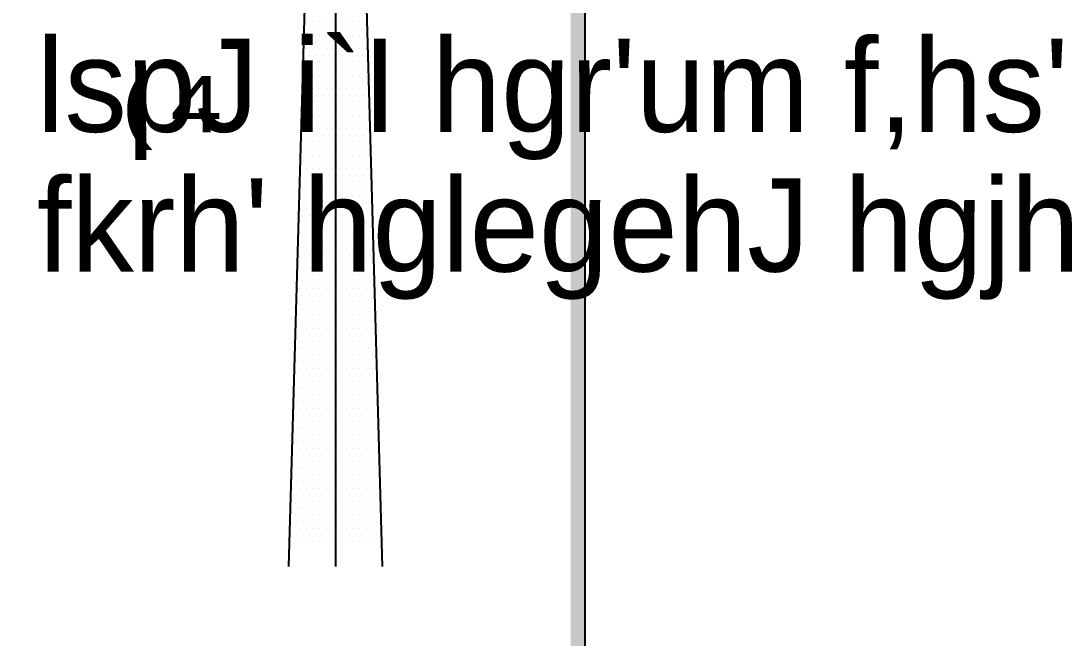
# Model space of a CAD drawing. Extents: x 150949 to 151585, y 180222 to 180578.
# Drawn here: x 151432.9 to 151484.9, y 180366.2 to 180396.9 of the extents above; entities that cross this region are included whole.
import ezdxf

# ---------------------------------------------------------------- set-up
doc = ezdxf.new("R2010")
doc.units = 0
doc.header["$LTSCALE"] = 0.1
doc.layers.add('ahmad work', color=7, linetype='Continuous')
doc.styles.add('125', font='cour.ttf')
doc.styles.add('F1', font='f1.shx', dxfattribs={"height": 0.5})

msp = doc.modelspace()

# ---------------------------------------------------------------- hatches: boundary and pattern name
h = msp.add_hatch(color=1)
h.paths.add_polyline_path([(150948.757, 180578.211), (151460.975, 180578.211), (151460.975, 180221.674), (150948.757, 180221.674)])
h.paths.add_polyline_path([(150949.481, 180577.512), (151460.251, 180577.512), (151460.251, 180222.373), (150949.481, 180222.373)], flags=16)

# ---------------------------------------------------------------- linework, layer by layer
at = {"color": 1}
msp.add_lwpolyline([(150948.756, 180221.674), (151460.976, 180221.674), (151460.976, 180578.212), (150948.756, 180578.212)], close=True, dxfattribs=at)
at = {"layer": 'ahmad work', "color": 1, "linetype": 'Continuous', "ltscale": 0.5}
for p, q in [((151448.579, 180369.738), (151448.579, 180494.738)), ((151448.579, 180452.807), (151446.238, 180369.738)), ((151450.899, 180369.738), (151448.579, 180452.807))]:
    msp.add_line(p, q, dxfattribs=at)
at = {"layer": 'ahmad work', "color": 6, "linetype": 'Continuous', "ltscale": 0.5}
for p, q in [((151447.116, 180396.825), (151447.116, 180396.825)), ((151447.448, 180396.825), (151447.448, 180396.825)), ((151447.779, 180396.825), (151447.779, 180396.825)), ((151448.11, 180396.825), (151448.11, 180396.825)), ((151448.441, 180396.825), (151448.441, 180396.825)), ((151448.773, 180396.825), (151448.773, 180396.825)), ((151449.104, 180396.825), (151449.104, 180396.825)), ((151449.435, 180396.825), (151449.435, 180396.825)), ((151449.766, 180396.825), (151449.766, 180396.825)), ((151450.098, 180396.825), (151450.098, 180396.825)), ((151447.116, 180396.162), (151447.116, 180396.162)), ((151447.282, 180396.494), (151447.282, 180396.494)), ((151447.448, 180396.162), (151447.448, 180396.162)), ((151447.613, 180396.494), (151447.613, 180396.494)), ((151447.779, 180396.162), (151447.779, 180396.162)), ((151447.944, 180396.494), (151447.944, 180396.494)), ((151448.11, 180396.162), (151448.11, 180396.162)), ((151448.276, 180396.494), (151448.276, 180396.494)), ((151448.441, 180396.162), (151448.441, 180396.162)), ((151448.607, 180396.494), (151448.607, 180396.494)), ((151448.773, 180396.162), (151448.773, 180396.162)), ((151448.938, 180396.494), (151448.938, 180396.494)), ((151449.104, 180396.162), (151449.104, 180396.162)), ((151449.27, 180396.494), (151449.27, 180396.494)), ((151449.435, 180396.162), (151449.435, 180396.162)), ((151449.601, 180396.494), (151449.601, 180396.494)), ((151449.766, 180396.162), (151449.766, 180396.162)), ((151449.932, 180396.494), (151449.932, 180396.494)), ((151450.098, 180396.162), (151450.098, 180396.162)), ((151447.116, 180395.5), (151447.116, 180395.5)), ((151447.282, 180395.831), (151447.282, 180395.831)), ((151447.448, 180395.5), (151447.448, 180395.5)), ((151447.613, 180395.831), (151447.613, 180395.831)), ((151447.779, 180395.5), (151447.779, 180395.5)), ((151447.944, 180395.831), (151447.944, 180395.831)), ((151448.11, 180395.5), (151448.11, 180395.5)), ((151448.276, 180395.831), (151448.276, 180395.831)), ((151448.441, 180395.5), (151448.441, 180395.5)), ((151448.607, 180395.831), (151448.607, 180395.831)), ((151448.773, 180395.5), (151448.773, 180395.5)), ((151448.938, 180395.831), (151448.938, 180395.831)), ((151449.104, 180395.5), (151449.104, 180395.5)), ((151449.27, 180395.831), (151449.27, 180395.831)), ((151449.435, 180395.5), (151449.435, 180395.5)), ((151449.601, 180395.831), (151449.601, 180395.831)), ((151449.766, 180395.5), (151449.766, 180395.5)), ((151449.932, 180395.831), (151449.932, 180395.831)), ((151450.098, 180395.5), (151450.098, 180395.5)), ((151447.282, 180395.168), (151447.282, 180395.168)), ((151447.613, 180395.168), (151447.613, 180395.168)), ((151447.944, 180395.168), (151447.944, 180395.168)), ((151448.276, 180395.168), (151448.276, 180395.168)), ((151448.607, 180395.168), (151448.607, 180395.168)), ((151448.938, 180395.168), (151448.938, 180395.168)), ((151449.27, 180395.168), (151449.27, 180395.168)), ((151449.601, 180395.168), (151449.601, 180395.168)), ((151449.932, 180395.168), (151449.932, 180395.168)), ((151446.951, 180394.506), (151446.951, 180394.506)), ((151447.116, 180394.837), (151447.116, 180394.837)), ((151447.282, 180394.506), (151447.282, 180394.506)), ((151447.448, 180394.837), (151447.448, 180394.837)), ((151447.613, 180394.506), (151447.613, 180394.506)), ((151447.779, 180394.837), (151447.779, 180394.837)), ((151447.944, 180394.506), (151447.944, 180394.506)), ((151448.11, 180394.837), (151448.11, 180394.837)), ((151448.276, 180394.506), (151448.276, 180394.506)), ((151448.441, 180394.837), (151448.441, 180394.837)), ((151448.607, 180394.506), (151448.607, 180394.506)), ((151448.773, 180394.837), (151448.773, 180394.837)), ((151448.938, 180394.506), (151448.938, 180394.506)), ((151449.104, 180394.837), (151449.104, 180394.837)), ((151449.27, 180394.506), (151449.27, 180394.506)), ((151449.435, 180394.837), (151449.435, 180394.837)), ((151449.601, 180394.506), (151449.601, 180394.506)), ((151449.766, 180394.837), (151449.766, 180394.837)), ((151449.932, 180394.506), (151449.932, 180394.506)), ((151450.098, 180394.837), (151450.098, 180394.837)), ((151447.116, 180394.175), (151447.116, 180394.175)), ((151447.448, 180394.175), (151447.448, 180394.175)), ((151447.779, 180394.175), (151447.779, 180394.175)), ((151448.11, 180394.175), (151448.11, 180394.175)), ((151448.441, 180394.175), (151448.441, 180394.175)), ((151448.773, 180394.175), (151448.773, 180394.175)), ((151449.104, 180394.175), (151449.104, 180394.175)), ((151449.435, 180394.175), (151449.435, 180394.175)), ((151449.766, 180394.175), (151449.766, 180394.175)), ((151450.098, 180394.175), (151450.098, 180394.175)), ((151446.951, 180393.843), (151446.951, 180393.843)), ((151447.116, 180393.512), (151447.116, 180393.512)), ((151447.282, 180393.843), (151447.282, 180393.843)), ((151447.448, 180393.512), (151447.448, 180393.512)), ((151447.613, 180393.843), (151447.613, 180393.843)), ((151447.779, 180393.512), (151447.779, 180393.512)), ((151447.944, 180393.843), (151447.944, 180393.843)), ((151448.11, 180393.512), (151448.11, 180393.512)), ((151448.276, 180393.843), (151448.276, 180393.843)), ((151448.441, 180393.512), (151448.441, 180393.512)), ((151448.607, 180393.843), (151448.607, 180393.843)), ((151448.773, 180393.512), (151448.773, 180393.512)), ((151448.938, 180393.843), (151448.938, 180393.843)), ((151449.104, 180393.512), (151449.104, 180393.512)), ((151449.27, 180393.843), (151449.27, 180393.843)), ((151449.435, 180393.512), (151449.435, 180393.512)), ((151449.601, 180393.843), (151449.601, 180393.843)), ((151449.766, 180393.512), (151449.766, 180393.512)), ((151449.932, 180393.843), (151449.932, 180393.843)), ((151450.098, 180393.512), (151450.098, 180393.512)), ((151446.951, 180393.181), (151446.951, 180393.181)), ((151447.282, 180393.181), (151447.282, 180393.181)), ((151447.613, 180393.181), (151447.613, 180393.181)), ((151447.944, 180393.181), (151447.944, 180393.181)), ((151448.276, 180393.181), (151448.276, 180393.181)), ((151448.607, 180393.181), (151448.607, 180393.181)), ((151448.938, 180393.181), (151448.938, 180393.181)), ((151449.27, 180393.181), (151449.27, 180393.181)), ((151449.601, 180393.181), (151449.601, 180393.181)), ((151449.932, 180393.181), (151449.932, 180393.181)), ((151446.951, 180392.518), (151446.951, 180392.518)), ((151447.116, 180392.85), (151447.116, 180392.85)), ((151447.282, 180392.518), (151447.282, 180392.518)), ((151447.448, 180392.85), (151447.448, 180392.85)), ((151447.613, 180392.518), (151447.613, 180392.518)), ((151447.779, 180392.85), (151447.779, 180392.85)), ((151447.944, 180392.518), (151447.944, 180392.518)), ((151448.11, 180392.85), (151448.11, 180392.85)), ((151448.276, 180392.518), (151448.276, 180392.518)), ((151448.441, 180392.85), (151448.441, 180392.85)), ((151448.607, 180392.518), (151448.607, 180392.518)), ((151448.773, 180392.85), (151448.773, 180392.85)), ((151448.938, 180392.518), (151448.938, 180392.518)), ((151449.104, 180392.85), (151449.104, 180392.85)), ((151449.27, 180392.518), (151449.27, 180392.518)), ((151449.435, 180392.85), (151449.435, 180392.85)), ((151449.601, 180392.518), (151449.601, 180392.518)), ((151449.766, 180392.85), (151449.766, 180392.85)), ((151449.932, 180392.518), (151449.932, 180392.518)), ((151450.098, 180392.85), (151450.098, 180392.85)), ((151446.951, 180391.856), (151446.951, 180391.856)), ((151447.116, 180392.187), (151447.116, 180392.187)), ((151447.282, 180391.856), (151447.282, 180391.856)), ((151447.448, 180392.187), (151447.448, 180392.187)), ((151447.613, 180391.856), (151447.613, 180391.856)), ((151447.779, 180392.187), (151447.779, 180392.187)), ((151447.944, 180391.856), (151447.944, 180391.856)), ((151448.11, 180392.187), (151448.11, 180392.187)), ((151448.276, 180391.856), (151448.276, 180391.856)), ((151448.441, 180392.187), (151448.441, 180392.187)), ((151448.607, 180391.856), (151448.607, 180391.856)), ((151448.773, 180392.187), (151448.773, 180392.187)), ((151448.938, 180391.856), (151448.938, 180391.856)), ((151449.104, 180392.187), (151449.104, 180392.187)), ((151449.27, 180391.856), (151449.27, 180391.856)), ((151449.435, 180392.187), (151449.435, 180392.187)), ((151449.601, 180391.856), (151449.601, 180391.856)), ((151449.766, 180392.187), (151449.766, 180392.187)), ((151449.932, 180391.856), (151449.932, 180391.856)), ((151450.098, 180392.187), (151450.098, 180392.187)), ((151450.263, 180391.856), (151450.263, 180391.856)), ((151447.116, 180391.524), (151447.116, 180391.524)), ((151447.448, 180391.524), (151447.448, 180391.524)), ((151447.779, 180391.524), (151447.779, 180391.524)), ((151448.11, 180391.524), (151448.11, 180391.524)), ((151448.441, 180391.524), (151448.441, 180391.524)), ((151448.773, 180391.524), (151448.773, 180391.524)), ((151449.104, 180391.524), (151449.104, 180391.524)), ((151449.435, 180391.524), (151449.435, 180391.524)), ((151449.766, 180391.524), (151449.766, 180391.524)), ((151450.098, 180391.524), (151450.098, 180391.524)), ((151446.951, 180391.193), (151446.951, 180391.193)), ((151447.116, 180390.862), (151447.116, 180390.862)), ((151447.282, 180391.193), (151447.282, 180391.193)), ((151447.448, 180390.862), (151447.448, 180390.862)), ((151447.613, 180391.193), (151447.613, 180391.193)), ((151447.779, 180390.862), (151447.779, 180390.862)), ((151447.944, 180391.193), (151447.944, 180391.193)), ((151448.11, 180390.862), (151448.11, 180390.862)), ((151448.276, 180391.193), (151448.276, 180391.193)), ((151448.441, 180390.862), (151448.441, 180390.862)), ((151448.607, 180391.193), (151448.607, 180391.193)), ((151448.773, 180390.862), (151448.773, 180390.862)), ((151448.938, 180391.193), (151448.938, 180391.193)), ((151449.104, 180390.862), (151449.104, 180390.862)), ((151449.27, 180391.193), (151449.27, 180391.193)), ((151449.435, 180390.862), (151449.435, 180390.862)), ((151449.601, 180391.193), (151449.601, 180391.193)), ((151449.766, 180390.862), (151449.766, 180390.862)), ((151449.932, 180391.193), (151449.932, 180391.193)), ((151450.098, 180390.862), (151450.098, 180390.862)), ((151450.263, 180391.193), (151450.263, 180391.193)), ((151446.951, 180390.531), (151446.951, 180390.531)), ((151447.282, 180390.531), (151447.282, 180390.531)), ((151447.613, 180390.531), (151447.613, 180390.531)), ((151447.944, 180390.531), (151447.944, 180390.531)), ((151448.276, 180390.531), (151448.276, 180390.531)), ((151448.607, 180390.531), (151448.607, 180390.531)), ((151448.938, 180390.531), (151448.938, 180390.531)), ((151449.27, 180390.531), (151449.27, 180390.531)), ((151449.601, 180390.531), (151449.601, 180390.531)), ((151449.932, 180390.531), (151449.932, 180390.531)), ((151450.263, 180390.531), (151450.263, 180390.531)), ((151446.951, 180389.868), (151446.951, 180389.868)), ((151447.116, 180390.199), (151447.116, 180390.199)), ((151447.282, 180389.868), (151447.282, 180389.868)), ((151447.448, 180390.199), (151447.448, 180390.199)), ((151447.613, 180389.868), (151447.613, 180389.868)), ((151447.779, 180390.199), (151447.779, 180390.199)), ((151447.944, 180389.868), (151447.944, 180389.868)), ((151448.11, 180390.199), (151448.11, 180390.199)), ((151448.276, 180389.868), (151448.276, 180389.868)), ((151448.441, 180390.199), (151448.441, 180390.199)), ((151448.607, 180389.868), (151448.607, 180389.868)), ((151448.773, 180390.199), (151448.773, 180390.199)), ((151448.938, 180389.868), (151448.938, 180389.868)), ((151449.104, 180390.199), (151449.104, 180390.199)), ((151449.27, 180389.868), (151449.27, 180389.868)), ((151449.435, 180390.199), (151449.435, 180390.199)), ((151449.601, 180389.868), (151449.601, 180389.868)), ((151449.766, 180390.199), (151449.766, 180390.199)), ((151449.932, 180389.868), (151449.932, 180389.868)), ((151450.098, 180390.199), (151450.098, 180390.199)), ((151450.263, 180389.868), (151450.263, 180389.868)), ((151447.116, 180389.537), (151447.116, 180389.537)), ((151447.448, 180389.537), (151447.448, 180389.537)), ((151447.779, 180389.537), (151447.779, 180389.537)), ((151448.11, 180389.537), (151448.11, 180389.537)), ((151448.441, 180389.537), (151448.441, 180389.537)), ((151448.773, 180389.537), (151448.773, 180389.537)), ((151449.104, 180389.537), (151449.104, 180389.537)), ((151449.435, 180389.537), (151449.435, 180389.537)), ((151449.766, 180389.537), (151449.766, 180389.537)), ((151450.098, 180389.537), (151450.098, 180389.537)), ((151446.785, 180388.874), (151446.785, 180388.874)), ((151446.951, 180389.206), (151446.951, 180389.206)), ((151447.116, 180388.874), (151447.116, 180388.874)), ((151447.282, 180389.206), (151447.282, 180389.206)), ((151447.448, 180388.874), (151447.448, 180388.874)), ((151447.613, 180389.206), (151447.613, 180389.206)), ((151447.779, 180388.874), (151447.779, 180388.874)), ((151447.944, 180389.206), (151447.944, 180389.206)), ((151448.11, 180388.874), (151448.11, 180388.874)), ((151448.276, 180389.206), (151448.276, 180389.206)), ((151448.441, 180388.874), (151448.441, 180388.874)), ((151448.607, 180389.206), (151448.607, 180389.206)), ((151448.773, 180388.874), (151448.773, 180388.874)), ((151448.938, 180389.206), (151448.938, 180389.206)), ((151449.104, 180388.874), (151449.104, 180388.874)), ((151449.27, 180389.206), (151449.27, 180389.206)), ((151449.435, 180388.874), (151449.435, 180388.874)), ((151449.601, 180389.206), (151449.601, 180389.206)), ((151449.766, 180388.874), (151449.766, 180388.874)), ((151449.932, 180389.206), (151449.932, 180389.206)), ((151450.098, 180388.874), (151450.098, 180388.874)), ((151450.263, 180389.206), (151450.263, 180389.206)), ((151446.785, 180388.212), (151446.785, 180388.212)), ((151446.951, 180388.543), (151446.951, 180388.543)), ((151447.116, 180388.212), (151447.116, 180388.212)), ((151447.282, 180388.543), (151447.282, 180388.543)), ((151447.448, 180388.212), (151447.448, 180388.212)), ((151447.613, 180388.543), (151447.613, 180388.543)), ((151447.779, 180388.212), (151447.779, 180388.212)), ((151447.944, 180388.543), (151447.944, 180388.543)), ((151448.11, 180388.212), (151448.11, 180388.212)), ((151448.276, 180388.543), (151448.276, 180388.543)), ((151448.441, 180388.212), (151448.441, 180388.212)), ((151448.607, 180388.543), (151448.607, 180388.543)), ((151448.773, 180388.212), (151448.773, 180388.212)), ((151448.938, 180388.543), (151448.938, 180388.543)), ((151449.104, 180388.212), (151449.104, 180388.212)), ((151449.27, 180388.543), (151449.27, 180388.543)), ((151449.435, 180388.212), (151449.435, 180388.212)), ((151449.601, 180388.543), (151449.601, 180388.543)), ((151449.766, 180388.212), (151449.766, 180388.212)), ((151449.932, 180388.543), (151449.932, 180388.543)), ((151450.098, 180388.212), (151450.098, 180388.212)), ((151450.263, 180388.543), (151450.263, 180388.543)), ((151446.951, 180387.88), (151446.951, 180387.88)), ((151447.282, 180387.88), (151447.282, 180387.88)), ((151447.613, 180387.88), (151447.613, 180387.88)), ((151447.944, 180387.88), (151447.944, 180387.88)), ((151448.276, 180387.88), (151448.276, 180387.88)), ((151448.607, 180387.88), (151448.607, 180387.88)), ((151448.938, 180387.88), (151448.938, 180387.88)), ((151449.27, 180387.88), (151449.27, 180387.88)), ((151449.601, 180387.88), (151449.601, 180387.88)), ((151449.932, 180387.88), (151449.932, 180387.88)), ((151450.263, 180387.88), (151450.263, 180387.88)), ((151446.785, 180387.549), (151446.785, 180387.549)), ((151446.951, 180387.218), (151446.951, 180387.218)), ((151447.116, 180387.549), (151447.116, 180387.549)), ((151447.282, 180387.218), (151447.282, 180387.218)), ((151447.448, 180387.549), (151447.448, 180387.549)), ((151447.613, 180387.218), (151447.613, 180387.218)), ((151447.779, 180387.549), (151447.779, 180387.549)), ((151447.944, 180387.218), (151447.944, 180387.218)), ((151448.11, 180387.549), (151448.11, 180387.549)), ((151448.276, 180387.218), (151448.276, 180387.218)), ((151448.441, 180387.549), (151448.441, 180387.549)), ((151448.607, 180387.218), (151448.607, 180387.218)), ((151448.773, 180387.549), (151448.773, 180387.549)), ((151448.938, 180387.218), (151448.938, 180387.218)), ((151449.104, 180387.549), (151449.104, 180387.549)), ((151449.27, 180387.218), (151449.27, 180387.218)), ((151449.435, 180387.549), (151449.435, 180387.549)), ((151449.601, 180387.218), (151449.601, 180387.218)), ((151449.766, 180387.549), (151449.766, 180387.549)), ((151449.932, 180387.218), (151449.932, 180387.218)), ((151450.098, 180387.549), (151450.098, 180387.549)), ((151450.263, 180387.218), (151450.263, 180387.218)), ((151446.785, 180386.887), (151446.785, 180386.887)), ((151447.116, 180386.887), (151447.116, 180386.887)), ((151447.448, 180386.887), (151447.448, 180386.887)), ((151447.779, 180386.887), (151447.779, 180386.887)), ((151448.11, 180386.887), (151448.11, 180386.887)), ((151448.441, 180386.887), (151448.441, 180386.887)), ((151448.773, 180386.887), (151448.773, 180386.887)), ((151449.104, 180386.887), (151449.104, 180386.887)), ((151449.435, 180386.887), (151449.435, 180386.887)), ((151449.766, 180386.887), (151449.766, 180386.887)), ((151450.098, 180386.887), (151450.098, 180386.887)), ((151446.785, 180386.224), (151446.785, 180386.224)), ((151446.951, 180386.555), (151446.951, 180386.555)), ((151447.116, 180386.224), (151447.116, 180386.224)), ((151447.282, 180386.555), (151447.282, 180386.555)), ((151447.448, 180386.224), (151447.448, 180386.224)), ((151447.613, 180386.555), (151447.613, 180386.555)), ((151447.779, 180386.224), (151447.779, 180386.224)), ((151447.944, 180386.555), (151447.944, 180386.555)), ((151448.11, 180386.224), (151448.11, 180386.224)), ((151448.276, 180386.555), (151448.276, 180386.555)), ((151448.441, 180386.224), (151448.441, 180386.224)), ((151448.607, 180386.555), (151448.607, 180386.555)), ((151448.773, 180386.224), (151448.773, 180386.224)), ((151448.938, 180386.555), (151448.938, 180386.555)), ((151449.104, 180386.224), (151449.104, 180386.224)), ((151449.27, 180386.555), (151449.27, 180386.555)), ((151449.435, 180386.224), (151449.435, 180386.224)), ((151449.601, 180386.555), (151449.601, 180386.555)), ((151449.766, 180386.224), (151449.766, 180386.224)), ((151449.932, 180386.555), (151449.932, 180386.555)), ((151450.098, 180386.224), (151450.098, 180386.224)), ((151450.263, 180386.555), (151450.263, 180386.555)), ((151450.429, 180386.224), (151450.429, 180386.224)), ((151446.951, 180385.893), (151446.951, 180385.893)), ((151447.282, 180385.893), (151447.282, 180385.893)), ((151447.613, 180385.893), (151447.613, 180385.893)), ((151447.944, 180385.893), (151447.944, 180385.893)), ((151448.276, 180385.893), (151448.276, 180385.893)), ((151448.607, 180385.893), (151448.607, 180385.893)), ((151448.938, 180385.893), (151448.938, 180385.893)), ((151449.27, 180385.893), (151449.27, 180385.893)), ((151449.601, 180385.893), (151449.601, 180385.893)), ((151449.932, 180385.893), (151449.932, 180385.893)), ((151450.263, 180385.893), (151450.263, 180385.893)), ((151446.785, 180385.561), (151446.785, 180385.561)), ((151446.951, 180385.23), (151446.951, 180385.23)), ((151447.116, 180385.561), (151447.116, 180385.561)), ((151447.282, 180385.23), (151447.282, 180385.23)), ((151447.448, 180385.561), (151447.448, 180385.561)), ((151447.613, 180385.23), (151447.613, 180385.23)), ((151447.779, 180385.561), (151447.779, 180385.561)), ((151447.944, 180385.23), (151447.944, 180385.23)), ((151448.11, 180385.561), (151448.11, 180385.561)), ((151448.276, 180385.23), (151448.276, 180385.23)), ((151448.441, 180385.561), (151448.441, 180385.561)), ((151448.607, 180385.23), (151448.607, 180385.23)), ((151448.773, 180385.561), (151448.773, 180385.561)), ((151448.938, 180385.23), (151448.938, 180385.23)), ((151449.104, 180385.561), (151449.104, 180385.561)), ((151449.27, 180385.23), (151449.27, 180385.23)), ((151449.435, 180385.561), (151449.435, 180385.561)), ((151449.601, 180385.23), (151449.601, 180385.23)), ((151449.766, 180385.561), (151449.766, 180385.561)), ((151449.932, 180385.23), (151449.932, 180385.23)), ((151450.098, 180385.561), (151450.098, 180385.561)), ((151450.263, 180385.23), (151450.263, 180385.23)), ((151450.429, 180385.561), (151450.429, 180385.561)), ((151446.785, 180384.899), (151446.785, 180384.899)), ((151446.951, 180384.568), (151446.951, 180384.568)), ((151447.116, 180384.899), (151447.116, 180384.899)), ((151447.282, 180384.568), (151447.282, 180384.568)), ((151447.448, 180384.899), (151447.448, 180384.899)), ((151447.613, 180384.568), (151447.613, 180384.568)), ((151447.779, 180384.899), (151447.779, 180384.899)), ((151447.944, 180384.568), (151447.944, 180384.568)), ((151448.11, 180384.899), (151448.11, 180384.899)), ((151448.276, 180384.568), (151448.276, 180384.568)), ((151448.441, 180384.899), (151448.441, 180384.899)), ((151448.607, 180384.568), (151448.607, 180384.568)), ((151448.773, 180384.899), (151448.773, 180384.899)), ((151448.938, 180384.568), (151448.938, 180384.568)), ((151449.104, 180384.899), (151449.104, 180384.899)), ((151449.27, 180384.568), (151449.27, 180384.568)), ((151449.435, 180384.899), (151449.435, 180384.899)), ((151449.601, 180384.568), (151449.601, 180384.568)), ((151449.766, 180384.899), (151449.766, 180384.899)), ((151449.932, 180384.568), (151449.932, 180384.568)), ((151450.098, 180384.899), (151450.098, 180384.899)), ((151450.263, 180384.568), (151450.263, 180384.568)), ((151450.429, 180384.899), (151450.429, 180384.899)), ((151446.785, 180384.236), (151446.785, 180384.236)), ((151447.116, 180384.236), (151447.116, 180384.236)), ((151447.448, 180384.236), (151447.448, 180384.236)), ((151447.779, 180384.236), (151447.779, 180384.236)), ((151448.11, 180384.236), (151448.11, 180384.236)), ((151448.441, 180384.236), (151448.441, 180384.236)), ((151448.773, 180384.236), (151448.773, 180384.236)), ((151449.104, 180384.236), (151449.104, 180384.236)), ((151449.435, 180384.236), (151449.435, 180384.236)), ((151449.766, 180384.236), (151449.766, 180384.236)), ((151450.098, 180384.236), (151450.098, 180384.236)), ((151450.429, 180384.236), (151450.429, 180384.236)), ((151446.785, 180383.574), (151446.785, 180383.574)), ((151446.951, 180383.905), (151446.951, 180383.905)), ((151447.116, 180383.574), (151447.116, 180383.574)), ((151447.282, 180383.905), (151447.282, 180383.905)), ((151447.448, 180383.574), (151447.448, 180383.574)), ((151447.613, 180383.905), (151447.613, 180383.905)), ((151447.779, 180383.574), (151447.779, 180383.574)), ((151447.944, 180383.905), (151447.944, 180383.905)), ((151448.11, 180383.574), (151448.11, 180383.574)), ((151448.276, 180383.905), (151448.276, 180383.905)), ((151448.441, 180383.574), (151448.441, 180383.574)), ((151448.607, 180383.905), (151448.607, 180383.905)), ((151448.773, 180383.574), (151448.773, 180383.574)), ((151448.938, 180383.905), (151448.938, 180383.905)), ((151449.104, 180383.574), (151449.104, 180383.574)), ((151449.27, 180383.905), (151449.27, 180383.905)), ((151449.435, 180383.574), (151449.435, 180383.574)), ((151449.601, 180383.905), (151449.601, 180383.905)), ((151449.766, 180383.574), (151449.766, 180383.574)), ((151449.932, 180383.905), (151449.932, 180383.905)), ((151450.098, 180383.574), (151450.098, 180383.574)), ((151450.263, 180383.905), (151450.263, 180383.905)), ((151450.429, 180383.574), (151450.429, 180383.574)), ((151446.619, 180383.243), (151446.619, 180383.243)), ((151446.951, 180383.243), (151446.951, 180383.243)), ((151447.282, 180383.243), (151447.282, 180383.243)), ((151447.613, 180383.243), (151447.613, 180383.243)), ((151447.944, 180383.243), (151447.944, 180383.243)), ((151448.276, 180383.243), (151448.276, 180383.243)), ((151448.607, 180383.243), (151448.607, 180383.243)), ((151448.938, 180383.243), (151448.938, 180383.243)), ((151449.27, 180383.243), (151449.27, 180383.243)), ((151449.601, 180383.243), (151449.601, 180383.243)), ((151449.932, 180383.243), (151449.932, 180383.243)), ((151450.263, 180383.243), (151450.263, 180383.243)), ((151446.619, 180382.58), (151446.619, 180382.58)), ((151446.785, 180382.911), (151446.785, 180382.911)), ((151446.951, 180382.58), (151446.951, 180382.58)), ((151447.116, 180382.911), (151447.116, 180382.911)), ((151447.282, 180382.58), (151447.282, 180382.58)), ((151447.448, 180382.911), (151447.448, 180382.911)), ((151447.613, 180382.58), (151447.613, 180382.58)), ((151447.779, 180382.911), (151447.779, 180382.911)), ((151447.944, 180382.58), (151447.944, 180382.58)), ((151448.11, 180382.911), (151448.11, 180382.911)), ((151448.276, 180382.58), (151448.276, 180382.58)), ((151448.441, 180382.911), (151448.441, 180382.911)), ((151448.607, 180382.58), (151448.607, 180382.58)), ((151448.773, 180382.911), (151448.773, 180382.911)), ((151448.938, 180382.58), (151448.938, 180382.58)), ((151449.104, 180382.911), (151449.104, 180382.911)), ((151449.27, 180382.58), (151449.27, 180382.58)), ((151449.435, 180382.911), (151449.435, 180382.911)), ((151449.601, 180382.58), (151449.601, 180382.58)), ((151449.766, 180382.911), (151449.766, 180382.911)), ((151449.932, 180382.58), (151449.932, 180382.58)), ((151450.098, 180382.911), (151450.098, 180382.911)), ((151450.263, 180382.58), (151450.263, 180382.58)), ((151450.429, 180382.911), (151450.429, 180382.911)), ((151446.785, 180382.249), (151446.785, 180382.249)), ((151447.116, 180382.249), (151447.116, 180382.249)), ((151447.448, 180382.249), (151447.448, 180382.249)), ((151447.779, 180382.249), (151447.779, 180382.249)), ((151448.11, 180382.249), (151448.11, 180382.249)), ((151448.441, 180382.249), (151448.441, 180382.249)), ((151448.773, 180382.249), (151448.773, 180382.249)), ((151449.104, 180382.249), (151449.104, 180382.249)), ((151449.435, 180382.249), (151449.435, 180382.249)), ((151449.766, 180382.249), (151449.766, 180382.249)), ((151450.098, 180382.249), (151450.098, 180382.249)), ((151450.429, 180382.249), (151450.429, 180382.249)), ((151446.619, 180381.917), (151446.619, 180381.917)), ((151446.785, 180381.586), (151446.785, 180381.586)), ((151446.951, 180381.917), (151446.951, 180381.917)), ((151447.116, 180381.586), (151447.116, 180381.586)), ((151447.282, 180381.917), (151447.282, 180381.917)), ((151447.448, 180381.586), (151447.448, 180381.586)), ((151447.613, 180381.917), (151447.613, 180381.917)), ((151447.779, 180381.586), (151447.779, 180381.586)), ((151447.944, 180381.917), (151447.944, 180381.917)), ((151448.11, 180381.586), (151448.11, 180381.586)), ((151448.276, 180381.917), (151448.276, 180381.917)), ((151448.441, 180381.586), (151448.441, 180381.586)), ((151448.607, 180381.917), (151448.607, 180381.917)), ((151448.773, 180381.586), (151448.773, 180381.586)), ((151448.938, 180381.917), (151448.938, 180381.917)), ((151449.104, 180381.586), (151449.104, 180381.586)), ((151449.27, 180381.917), (151449.27, 180381.917)), ((151449.435, 180381.586), (151449.435, 180381.586)), ((151449.601, 180381.917), (151449.601, 180381.917)), ((151449.766, 180381.586), (151449.766, 180381.586)), ((151449.932, 180381.917), (151449.932, 180381.917)), ((151450.098, 180381.586), (151450.098, 180381.586)), ((151450.263, 180381.917), (151450.263, 180381.917)), ((151450.429, 180381.586), (151450.429, 180381.586)), ((151446.619, 180381.255), (151446.619, 180381.255)), ((151446.951, 180381.255), (151446.951, 180381.255)), ((151447.282, 180381.255), (151447.282, 180381.255)), ((151447.613, 180381.255), (151447.613, 180381.255)), ((151447.944, 180381.255), (151447.944, 180381.255)), ((151448.276, 180381.255), (151448.276, 180381.255)), ((151448.607, 180381.255), (151448.607, 180381.255)), ((151448.938, 180381.255), (151448.938, 180381.255)), ((151449.27, 180381.255), (151449.27, 180381.255)), ((151449.601, 180381.255), (151449.601, 180381.255)), ((151449.932, 180381.255), (151449.932, 180381.255)), ((151450.263, 180381.255), (151450.263, 180381.255)), ((151446.619, 180380.592), (151446.619, 180380.592)), ((151446.785, 180380.924), (151446.785, 180380.924)), ((151446.951, 180380.592), (151446.951, 180380.592)), ((151447.116, 180380.924), (151447.116, 180380.924)), ((151447.282, 180380.592), (151447.282, 180380.592)), ((151447.448, 180380.924), (151447.448, 180380.924)), ((151447.613, 180380.592), (151447.613, 180380.592)), ((151447.779, 180380.924), (151447.779, 180380.924)), ((151447.944, 180380.592), (151447.944, 180380.592)), ((151448.11, 180380.924), (151448.11, 180380.924)), ((151448.276, 180380.592), (151448.276, 180380.592)), ((151448.441, 180380.924), (151448.441, 180380.924)), ((151448.607, 180380.592), (151448.607, 180380.592)), ((151448.773, 180380.924), (151448.773, 180380.924)), ((151448.938, 180380.592), (151448.938, 180380.592)), ((151449.104, 180380.924), (151449.104, 180380.924)), ((151449.27, 180380.592), (151449.27, 180380.592)), ((151449.435, 180380.924), (151449.435, 180380.924)), ((151449.601, 180380.592), (151449.601, 180380.592)), ((151449.766, 180380.924), (151449.766, 180380.924)), ((151449.932, 180380.592), (151449.932, 180380.592)), ((151450.098, 180380.924), (151450.098, 180380.924)), ((151450.263, 180380.592), (151450.263, 180380.592)), ((151450.429, 180380.924), (151450.429, 180380.924)), ((151450.595, 180380.592), (151450.595, 180380.592)), ((151446.619, 180379.93), (151446.619, 180379.93)), ((151446.785, 180380.261), (151446.785, 180380.261)), ((151446.951, 180379.93), (151446.951, 180379.93)), ((151447.116, 180380.261), (151447.116, 180380.261)), ((151447.282, 180379.93), (151447.282, 180379.93)), ((151447.448, 180380.261), (151447.448, 180380.261)), ((151447.613, 180379.93), (151447.613, 180379.93)), ((151447.779, 180380.261), (151447.779, 180380.261)), ((151447.944, 180379.93), (151447.944, 180379.93)), ((151448.11, 180380.261), (151448.11, 180380.261)), ((151448.276, 180379.93), (151448.276, 180379.93)), ((151448.441, 180380.261), (151448.441, 180380.261)), ((151448.607, 180379.93), (151448.607, 180379.93)), ((151448.773, 180380.261), (151448.773, 180380.261)), ((151448.938, 180379.93), (151448.938, 180379.93)), ((151449.104, 180380.261), (151449.104, 180380.261)), ((151449.27, 180379.93), (151449.27, 180379.93)), ((151449.435, 180380.261), (151449.435, 180380.261)), ((151449.601, 180379.93), (151449.601, 180379.93)), ((151449.766, 180380.261), (151449.766, 180380.261)), ((151449.932, 180379.93), (151449.932, 180379.93)), ((151450.098, 180380.261), (151450.098, 180380.261)), ((151450.263, 180379.93), (151450.263, 180379.93)), ((151450.429, 180380.261), (151450.429, 180380.261)), ((151450.595, 180379.93), (151450.595, 180379.93)), ((151446.504, 180379.742), (151446.504, 180379.742)), ((151446.785, 180379.599), (151446.785, 180379.599)), ((151447.116, 180379.599), (151447.116, 180379.599)), ((151447.448, 180379.599), (151447.448, 180379.599)), ((151447.779, 180379.599), (151447.779, 180379.599)), ((151448.11, 180379.599), (151448.11, 180379.599)), ((151448.441, 180379.599), (151448.441, 180379.599)), ((151448.773, 180379.599), (151448.773, 180379.599)), ((151449.104, 180379.599), (151449.104, 180379.599)), ((151449.435, 180379.599), (151449.435, 180379.599)), ((151449.766, 180379.599), (151449.766, 180379.599)), ((151450.098, 180379.599), (151450.098, 180379.599)), ((151450.429, 180379.599), (151450.429, 180379.599)), ((151446.504, 180379.095), (151446.504, 180379.095)), ((151446.619, 180379.267), (151446.619, 180379.267)), ((151446.785, 180378.936), (151446.785, 180378.936)), ((151446.951, 180379.267), (151446.951, 180379.267)), ((151447.116, 180378.936), (151447.116, 180378.936)), ((151447.282, 180379.267), (151447.282, 180379.267)), ((151447.448, 180378.936), (151447.448, 180378.936)), ((151447.613, 180379.267), (151447.613, 180379.267)), ((151447.779, 180378.936), (151447.779, 180378.936)), ((151447.944, 180379.267), (151447.944, 180379.267)), ((151448.11, 180378.936), (151448.11, 180378.936)), ((151448.276, 180379.267), (151448.276, 180379.267)), ((151448.441, 180378.936), (151448.441, 180378.936)), ((151448.607, 180379.267), (151448.607, 180379.267)), ((151448.773, 180378.936), (151448.773, 180378.936)), ((151448.938, 180379.267), (151448.938, 180379.267)), ((151449.104, 180378.936), (151449.104, 180378.936)), ((151449.27, 180379.267), (151449.27, 180379.267)), ((151449.435, 180378.936), (151449.435, 180378.936)), ((151449.601, 180379.267), (151449.601, 180379.267)), ((151449.766, 180378.936), (151449.766, 180378.936)), ((151449.932, 180379.267), (151449.932, 180379.267)), ((151450.098, 180378.936), (151450.098, 180378.936)), ((151450.263, 180379.267), (151450.263, 180379.267)), ((151450.429, 180378.936), (151450.429, 180378.936)), ((151450.595, 180379.267), (151450.595, 180379.267)), ((151446.504, 180378.448), (151446.504, 180378.448)), ((151446.619, 180378.605), (151446.619, 180378.605)), ((151446.951, 180378.605), (151446.951, 180378.605)), ((151447.282, 180378.605), (151447.282, 180378.605)), ((151447.613, 180378.605), (151447.613, 180378.605)), ((151447.944, 180378.605), (151447.944, 180378.605)), ((151448.276, 180378.605), (151448.276, 180378.605)), ((151448.607, 180378.605), (151448.607, 180378.605)), ((151448.938, 180378.605), (151448.938, 180378.605)), ((151449.27, 180378.605), (151449.27, 180378.605)), ((151449.601, 180378.605), (151449.601, 180378.605)), ((151449.932, 180378.605), (151449.932, 180378.605)), ((151450.263, 180378.605), (151450.263, 180378.605)), ((151450.595, 180378.605), (151450.595, 180378.605)), ((151446.619, 180377.942), (151446.619, 180377.942)), ((151446.785, 180378.273), (151446.785, 180378.273)), ((151446.951, 180377.942), (151446.951, 180377.942)), ((151447.116, 180378.273), (151447.116, 180378.273)), ((151447.282, 180377.942), (151447.282, 180377.942)), ((151447.448, 180378.273), (151447.448, 180378.273)), ((151447.613, 180377.942), (151447.613, 180377.942)), ((151447.779, 180378.273), (151447.779, 180378.273)), ((151447.944, 180377.942), (151447.944, 180377.942)), ((151448.11, 180378.273), (151448.11, 180378.273)), ((151448.276, 180377.942), (151448.276, 180377.942)), ((151448.441, 180378.273), (151448.441, 180378.273)), ((151448.607, 180377.942), (151448.607, 180377.942)), ((151448.773, 180378.273), (151448.773, 180378.273)), ((151448.938, 180377.942), (151448.938, 180377.942)), ((151449.104, 180378.273), (151449.104, 180378.273)), ((151449.27, 180377.942), (151449.27, 180377.942)), ((151449.435, 180378.273), (151449.435, 180378.273)), ((151449.601, 180377.942), (151449.601, 180377.942)), ((151449.766, 180378.273), (151449.766, 180378.273)), ((151449.932, 180377.942), (151449.932, 180377.942)), ((151450.098, 180378.273), (151450.098, 180378.273)), ((151450.263, 180377.942), (151450.263, 180377.942)), ((151450.429, 180378.273), (151450.429, 180378.273)), ((151450.595, 180377.942), (151450.595, 180377.942)), ((151446.504, 180377.801), (151446.504, 180377.801)), ((151446.785, 180377.611), (151446.785, 180377.611)), ((151447.116, 180377.611), (151447.116, 180377.611)), ((151447.448, 180377.611), (151447.448, 180377.611)), ((151447.779, 180377.611), (151447.779, 180377.611)), ((151448.11, 180377.611), (151448.11, 180377.611)), ((151448.441, 180377.611), (151448.441, 180377.611)), ((151448.773, 180377.611), (151448.773, 180377.611)), ((151449.104, 180377.611), (151449.104, 180377.611)), ((151449.435, 180377.611), (151449.435, 180377.611)), ((151449.766, 180377.611), (151449.766, 180377.611)), ((151450.098, 180377.611), (151450.098, 180377.611)), ((151450.429, 180377.611), (151450.429, 180377.611)), ((151446.504, 180377.155), (151446.504, 180377.155)), ((151446.619, 180377.28), (151446.619, 180377.28)), ((151446.785, 180376.948), (151446.785, 180376.948)), ((151446.951, 180377.28), (151446.951, 180377.28)), ((151447.116, 180376.948), (151447.116, 180376.948)), ((151447.282, 180377.28), (151447.282, 180377.28)), ((151447.448, 180376.948), (151447.448, 180376.948)), ((151447.613, 180377.28), (151447.613, 180377.28)), ((151447.779, 180376.948), (151447.779, 180376.948)), ((151447.944, 180377.28), (151447.944, 180377.28)), ((151448.11, 180376.948), (151448.11, 180376.948)), ((151448.276, 180377.28), (151448.276, 180377.28)), ((151448.441, 180376.948), (151448.441, 180376.948)), ((151448.607, 180377.28), (151448.607, 180377.28)), ((151448.773, 180376.948), (151448.773, 180376.948)), ((151448.938, 180377.28), (151448.938, 180377.28)), ((151449.104, 180376.948), (151449.104, 180376.948)), ((151449.27, 180377.28), (151449.27, 180377.28)), ((151449.435, 180376.948), (151449.435, 180376.948)), ((151449.601, 180377.28), (151449.601, 180377.28)), ((151449.766, 180376.948), (151449.766, 180376.948)), ((151449.932, 180377.28), (151449.932, 180377.28)), ((151450.098, 180376.948), (151450.098, 180376.948)), ((151450.263, 180377.28), (151450.263, 180377.28)), ((151450.429, 180376.948), (151450.429, 180376.948)), ((151450.595, 180377.28), (151450.595, 180377.28)), ((151446.504, 180376.508), (151446.504, 180376.508)), ((151446.619, 180376.617), (151446.619, 180376.617)), ((151446.785, 180376.286), (151446.785, 180376.286)), ((151446.951, 180376.617), (151446.951, 180376.617)), ((151447.116, 180376.286), (151447.116, 180376.286)), ((151447.282, 180376.617), (151447.282, 180376.617)), ((151447.448, 180376.286), (151447.448, 180376.286)), ((151447.613, 180376.617), (151447.613, 180376.617)), ((151447.779, 180376.286), (151447.779, 180376.286)), ((151447.944, 180376.617), (151447.944, 180376.617)), ((151448.11, 180376.286), (151448.11, 180376.286)), ((151448.276, 180376.617), (151448.276, 180376.617)), ((151448.441, 180376.286), (151448.441, 180376.286)), ((151448.607, 180376.617), (151448.607, 180376.617)), ((151448.773, 180376.286), (151448.773, 180376.286)), ((151448.938, 180376.617), (151448.938, 180376.617)), ((151449.104, 180376.286), (151449.104, 180376.286)), ((151449.27, 180376.617), (151449.27, 180376.617)), ((151449.435, 180376.286), (151449.435, 180376.286)), ((151449.601, 180376.617), (151449.601, 180376.617)), ((151449.766, 180376.286), (151449.766, 180376.286)), ((151449.932, 180376.617), (151449.932, 180376.617)), ((151450.098, 180376.286), (151450.098, 180376.286)), ((151450.263, 180376.617), (151450.263, 180376.617)), ((151450.429, 180376.286), (151450.429, 180376.286)), ((151450.595, 180376.617), (151450.595, 180376.617)), ((151446.504, 180375.861), (151446.504, 180375.861)), ((151446.619, 180375.954), (151446.619, 180375.954)), ((151446.951, 180375.954), (151446.951, 180375.954)), ((151447.282, 180375.954), (151447.282, 180375.954)), ((151447.613, 180375.954), (151447.613, 180375.954)), ((151447.944, 180375.954), (151447.944, 180375.954)), ((151448.276, 180375.954), (151448.276, 180375.954)), ((151448.607, 180375.954), (151448.607, 180375.954)), ((151448.938, 180375.954), (151448.938, 180375.954)), ((151449.27, 180375.954), (151449.27, 180375.954)), ((151449.601, 180375.954), (151449.601, 180375.954)), ((151449.932, 180375.954), (151449.932, 180375.954)), ((151450.263, 180375.954), (151450.263, 180375.954)), ((151450.595, 180375.954), (151450.595, 180375.954)), ((151446.504, 180375.214), (151446.504, 180375.214)), ((151446.619, 180375.292), (151446.619, 180375.292)), ((151446.785, 180375.623), (151446.785, 180375.623)), ((151446.951, 180375.292), (151446.951, 180375.292)), ((151447.116, 180375.623), (151447.116, 180375.623)), ((151447.282, 180375.292), (151447.282, 180375.292)), ((151447.448, 180375.623), (151447.448, 180375.623)), ((151447.613, 180375.292), (151447.613, 180375.292)), ((151447.779, 180375.623), (151447.779, 180375.623)), ((151447.944, 180375.292), (151447.944, 180375.292)), ((151448.11, 180375.623), (151448.11, 180375.623)), ((151448.276, 180375.292), (151448.276, 180375.292)), ((151448.441, 180375.623), (151448.441, 180375.623)), ((151448.607, 180375.292), (151448.607, 180375.292)), ((151448.773, 180375.623), (151448.773, 180375.623)), ((151448.938, 180375.292), (151448.938, 180375.292)), ((151449.104, 180375.623), (151449.104, 180375.623)), ((151449.27, 180375.292), (151449.27, 180375.292)), ((151449.435, 180375.623), (151449.435, 180375.623)), ((151449.601, 180375.292), (151449.601, 180375.292)), ((151449.766, 180375.623), (151449.766, 180375.623)), ((151449.932, 180375.292), (151449.932, 180375.292)), ((151450.098, 180375.623), (151450.098, 180375.623)), ((151450.263, 180375.292), (151450.263, 180375.292)), ((151450.429, 180375.623), (151450.429, 180375.623)), ((151450.595, 180375.292), (151450.595, 180375.292)), ((151446.785, 180374.961), (151446.785, 180374.961)), ((151447.116, 180374.961), (151447.116, 180374.961)), ((151447.448, 180374.961), (151447.448, 180374.961)), ((151447.779, 180374.961), (151447.779, 180374.961)), ((151448.11, 180374.961), (151448.11, 180374.961)), ((151448.441, 180374.961), (151448.441, 180374.961)), ((151448.773, 180374.961), (151448.773, 180374.961)), ((151449.104, 180374.961), (151449.104, 180374.961)), ((151449.435, 180374.961), (151449.435, 180374.961)), ((151449.766, 180374.961), (151449.766, 180374.961)), ((151450.098, 180374.961), (151450.098, 180374.961)), ((151450.429, 180374.961), (151450.429, 180374.961)), ((151446.342, 180374.244), (151446.342, 180374.244)), ((151446.504, 180374.567), (151446.504, 180374.567)), ((151446.619, 180374.629), (151446.619, 180374.629)), ((151446.785, 180374.298), (151446.785, 180374.298)), ((151446.951, 180374.629), (151446.951, 180374.629)), ((151447.116, 180374.298), (151447.116, 180374.298)), ((151447.282, 180374.629), (151447.282, 180374.629)), ((151447.448, 180374.298), (151447.448, 180374.298)), ((151447.613, 180374.629), (151447.613, 180374.629)), ((151447.779, 180374.298), (151447.779, 180374.298)), ((151447.944, 180374.629), (151447.944, 180374.629)), ((151448.11, 180374.298), (151448.11, 180374.298)), ((151448.276, 180374.629), (151448.276, 180374.629)), ((151448.441, 180374.298), (151448.441, 180374.298)), ((151448.607, 180374.629), (151448.607, 180374.629)), ((151448.773, 180374.298), (151448.773, 180374.298)), ((151448.938, 180374.629), (151448.938, 180374.629)), ((151449.104, 180374.298), (151449.104, 180374.298)), ((151449.27, 180374.629), (151449.27, 180374.629)), ((151449.435, 180374.298), (151449.435, 180374.298)), ((151449.601, 180374.629), (151449.601, 180374.629)), ((151449.766, 180374.298), (151449.766, 180374.298)), ((151449.932, 180374.629), (151449.932, 180374.629)), ((151450.098, 180374.298), (151450.098, 180374.298)), ((151450.263, 180374.629), (151450.263, 180374.629)), ((151450.429, 180374.298), (151450.429, 180374.298)), ((151450.595, 180374.629), (151450.595, 180374.629)), ((151450.76, 180374.298), (151450.76, 180374.298)), ((151446.504, 180373.92), (151446.504, 180373.92)), ((151446.619, 180373.967), (151446.619, 180373.967)), ((151446.951, 180373.967), (151446.951, 180373.967)), ((151447.282, 180373.967), (151447.282, 180373.967)), ((151447.613, 180373.967), (151447.613, 180373.967)), ((151447.944, 180373.967), (151447.944, 180373.967)), ((151448.276, 180373.967), (151448.276, 180373.967)), ((151448.607, 180373.967), (151448.607, 180373.967)), ((151448.938, 180373.967), (151448.938, 180373.967)), ((151449.27, 180373.967), (151449.27, 180373.967)), ((151449.601, 180373.967), (151449.601, 180373.967)), ((151449.932, 180373.967), (151449.932, 180373.967)), ((151450.263, 180373.967), (151450.263, 180373.967)), ((151450.595, 180373.967), (151450.595, 180373.967)), ((151446.342, 180373.597), (151446.342, 180373.597)), ((151446.504, 180373.274), (151446.504, 180373.274)), ((151446.619, 180373.304), (151446.619, 180373.304)), ((151446.785, 180373.636), (151446.785, 180373.636)), ((151446.951, 180373.304), (151446.951, 180373.304)), ((151447.116, 180373.636), (151447.116, 180373.636)), ((151447.282, 180373.304), (151447.282, 180373.304)), ((151447.448, 180373.636), (151447.448, 180373.636)), ((151447.613, 180373.304), (151447.613, 180373.304)), ((151447.779, 180373.636), (151447.779, 180373.636)), ((151447.944, 180373.304), (151447.944, 180373.304)), ((151448.11, 180373.636), (151448.11, 180373.636)), ((151448.276, 180373.304), (151448.276, 180373.304)), ((151448.441, 180373.636), (151448.441, 180373.636)), ((151448.607, 180373.304), (151448.607, 180373.304)), ((151448.773, 180373.636), (151448.773, 180373.636)), ((151448.938, 180373.304), (151448.938, 180373.304)), ((151449.104, 180373.636), (151449.104, 180373.636)), ((151449.27, 180373.304), (151449.27, 180373.304)), ((151449.435, 180373.636), (151449.435, 180373.636)), ((151449.601, 180373.304), (151449.601, 180373.304)), ((151449.766, 180373.636), (151449.766, 180373.636)), ((151449.932, 180373.304), (151449.932, 180373.304)), ((151450.098, 180373.636), (151450.098, 180373.636)), ((151450.263, 180373.304), (151450.263, 180373.304)), ((151450.429, 180373.636), (151450.429, 180373.636)), ((151450.595, 180373.304), (151450.595, 180373.304)), ((151450.76, 180373.636), (151450.76, 180373.636)), ((151446.342, 180372.95), (151446.342, 180372.95)), ((151446.619, 180372.642), (151446.619, 180372.642)), ((151446.785, 180372.973), (151446.785, 180372.973)), ((151446.951, 180372.642), (151446.951, 180372.642)), ((151447.116, 180372.973), (151447.116, 180372.973)), ((151447.282, 180372.642), (151447.282, 180372.642)), ((151447.448, 180372.973), (151447.448, 180372.973)), ((151447.613, 180372.642), (151447.613, 180372.642)), ((151447.779, 180372.973), (151447.779, 180372.973)), ((151447.944, 180372.642), (151447.944, 180372.642)), ((151448.11, 180372.973), (151448.11, 180372.973)), ((151448.276, 180372.642), (151448.276, 180372.642)), ((151448.441, 180372.973), (151448.441, 180372.973)), ((151448.607, 180372.642), (151448.607, 180372.642)), ((151448.773, 180372.973), (151448.773, 180372.973)), ((151448.938, 180372.642), (151448.938, 180372.642)), ((151449.104, 180372.973), (151449.104, 180372.973)), ((151449.27, 180372.642), (151449.27, 180372.642)), ((151449.435, 180372.973), (151449.435, 180372.973)), ((151449.601, 180372.642), (151449.601, 180372.642)), ((151449.766, 180372.973), (151449.766, 180372.973)), ((151449.932, 180372.642), (151449.932, 180372.642)), ((151450.098, 180372.973), (151450.098, 180372.973)), ((151450.263, 180372.642), (151450.263, 180372.642)), ((151450.429, 180372.973), (151450.429, 180372.973)), ((151450.595, 180372.642), (151450.595, 180372.642)), ((151450.76, 180372.973), (151450.76, 180372.973)), ((151446.785, 180372.31), (151446.785, 180372.31)), ((151447.116, 180372.31), (151447.116, 180372.31)), ((151447.448, 180372.31), (151447.448, 180372.31)), ((151447.779, 180372.31), (151447.779, 180372.31)), ((151448.11, 180372.31), (151448.11, 180372.31)), ((151448.441, 180372.31), (151448.441, 180372.31)), ((151448.773, 180372.31), (151448.773, 180372.31)), ((151449.104, 180372.31), (151449.104, 180372.31)), ((151449.435, 180372.31), (151449.435, 180372.31)), ((151449.766, 180372.31), (151449.766, 180372.31)), ((151450.098, 180372.31), (151450.098, 180372.31)), ((151450.429, 180372.31), (151450.429, 180372.31)), ((151450.76, 180372.31), (151450.76, 180372.31)), ((151446.619, 180371.979), (151446.619, 180371.979)), ((151446.785, 180371.648), (151446.785, 180371.648)), ((151446.951, 180371.979), (151446.951, 180371.979)), ((151447.116, 180371.648), (151447.116, 180371.648)), ((151447.282, 180371.979), (151447.282, 180371.979)), ((151447.448, 180371.648), (151447.448, 180371.648)), ((151447.613, 180371.979), (151447.613, 180371.979)), ((151447.779, 180371.648), (151447.779, 180371.648)), ((151447.944, 180371.979), (151447.944, 180371.979)), ((151448.11, 180371.648), (151448.11, 180371.648)), ((151448.276, 180371.979), (151448.276, 180371.979)), ((151448.441, 180371.648), (151448.441, 180371.648)), ((151448.607, 180371.979), (151448.607, 180371.979)), ((151448.773, 180371.648), (151448.773, 180371.648)), ((151448.938, 180371.979), (151448.938, 180371.979)), ((151449.104, 180371.648), (151449.104, 180371.648)), ((151449.27, 180371.979), (151449.27, 180371.979)), ((151449.435, 180371.648), (151449.435, 180371.648)), ((151449.601, 180371.979), (151449.601, 180371.979)), ((151449.766, 180371.648), (151449.766, 180371.648)), ((151449.932, 180371.979), (151449.932, 180371.979)), ((151450.098, 180371.648), (151450.098, 180371.648)), ((151450.263, 180371.979), (151450.263, 180371.979)), ((151450.429, 180371.648), (151450.429, 180371.648)), ((151450.595, 180371.979), (151450.595, 180371.979)), ((151450.76, 180371.648), (151450.76, 180371.648)), ((151446.619, 180371.317), (151446.619, 180371.317)), ((151446.951, 180371.317), (151446.951, 180371.317)), ((151447.282, 180371.317), (151447.282, 180371.317)), ((151447.613, 180371.317), (151447.613, 180371.317)), ((151447.944, 180371.317), (151447.944, 180371.317)), ((151448.276, 180371.317), (151448.276, 180371.317)), ((151448.607, 180371.317), (151448.607, 180371.317)), ((151448.938, 180371.317), (151448.938, 180371.317)), ((151449.27, 180371.317), (151449.27, 180371.317)), ((151449.601, 180371.317), (151449.601, 180371.317)), ((151449.932, 180371.317), (151449.932, 180371.317)), ((151450.263, 180371.317), (151450.263, 180371.317)), ((151450.595, 180371.317), (151450.595, 180371.317)), ((151446.785, 180370.985), (151446.785, 180370.985)), ((151447.116, 180370.985), (151447.116, 180370.985)), ((151447.448, 180370.985), (151447.448, 180370.985)), ((151447.779, 180370.985), (151447.779, 180370.985)), ((151448.11, 180370.985), (151448.11, 180370.985)), ((151448.441, 180370.985), (151448.441, 180370.985)), ((151448.773, 180370.985), (151448.773, 180370.985)), ((151449.104, 180370.985), (151449.104, 180370.985)), ((151449.435, 180370.985), (151449.435, 180370.985)), ((151449.766, 180370.985), (151449.766, 180370.985)), ((151450.098, 180370.985), (151450.098, 180370.985)), ((151450.429, 180370.985), (151450.429, 180370.985)), ((151450.76, 180370.985), (151450.76, 180370.985))]:
    msp.add_line(p, q, dxfattribs=at)

# ---------------------------------------------------------------- texts
at = {"layer": 'ahmad work', "style": 'F1'}
for s, p in [("lspJ i`I hgr'um f,hs'm [ih. hg    ,jL vf'ih", (151433.718, 180391.354)), ("fkrh' hglegehJ hgjhgdm", (151433.718, 180384.405))]:
    msp.add_text(s, height=4.63653, dxfattribs=at).set_placement(p)
at = {"layer": 'ahmad work', "color": 140, "linetype": 'Continuous', "ltscale": 0.5, "style": '125'}
msp.add_text('(4', height=2.7943, dxfattribs=at).set_placement((151437.435, 180391.339))

doc.saveas('drawing.dxf')
